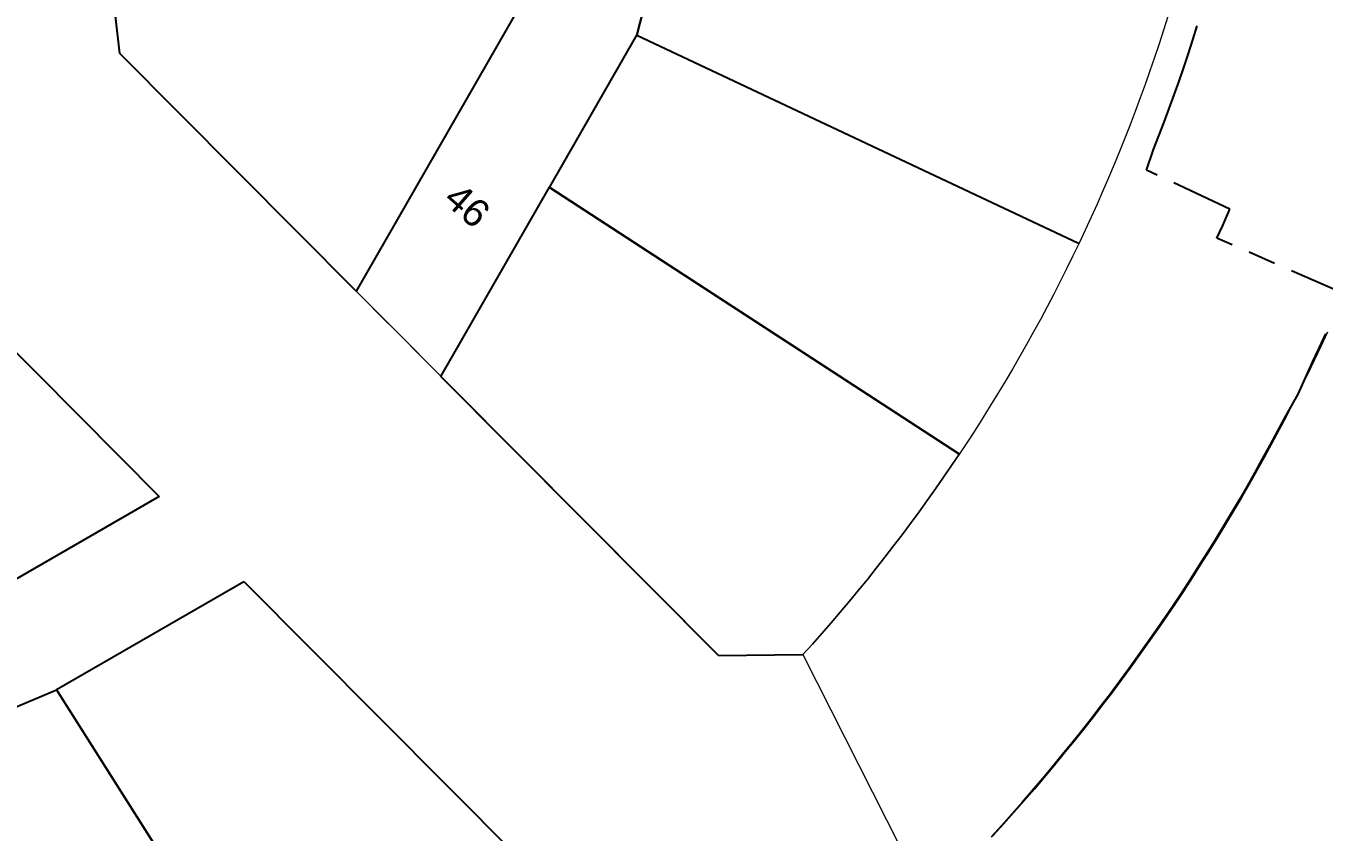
# Model space of a CAD drawing. Header units: metres. Extents: x 293673 to 295365, y 6233764 to 6235163.
# Drawn here: x 294249.6 to 294333.6, y 6233966.7 to 6234018.9 of the extents above; entities that cross this region are included whole.
import ezdxf

# ---------------------------------------------------------------- set-up
doc = ezdxf.new("R2010")
doc.units = ezdxf.units.M
doc.linetypes.add('Cable Exist UG', pattern=[8.2, 4, -1.2, 1.8, -1.2])
doc.linetypes.add('Dash', pattern=[5, 3, -2])
for name, color, linetype in [('_USER new lots', 250, 'Continuous'), ('Mains_LV_EXT', 7, 'Continuous'), ('Notes', 7, 'Continuous')]:
    doc.layers.add(name, color=color, linetype=linetype)
for name, color, linetype, lineweight in [('Cadastre Developer_SP_EXT', 9, 'Continuous', 5), ('Cadastre Land Parcels_SP_EXT', 9, 'Continuous', 5), ('Cadastre Roads_SP_EXT', 9, 'Continuous', 5)]:
    doc.layers.add(name, color=color, linetype=linetype, lineweight=lineweight)
doc.styles.get("Standard").update_dxf_attribs({"font": 'arial.ttf'})

# ---------------------------------------------------------------- blocks, each defined once
blk = doc.blocks.new('A$C12BB781C')
at = {"layer": '_USER new lots'}
for p, q in [((294293.691, 6234036.204), (294289.116, 6234018.302)), ((294289.116, 6234018.302), (294291.983, 6234029.521)), ((294255.644, 6234017.124), (294254.922, 6234023.364)), ((294281.4, 6234019.925), (294270.949, 6234001.737)), ((294283.457, 6234008.454), (294289.116, 6234018.302)), ((294289.116, 6234018.302), (294317.721, 6234004.849)), ((294270.949, 6234001.737), (294255.644, 6234017.124)), ((294276.431, 6233996.224), (294283.461, 6234008.458)), ((294283.457, 6234008.454), (294309.976, 6233991.205)), ((294283.461, 6234008.458), (294309.981, 6233991.209)), ((294242.598, 6234004.149), (294258.208, 6233988.454)), ((294294.399, 6233978.159), (294276.431, 6233996.224)), ((294258.208, 6233988.454), (294248.194, 6233982.673)), ((294251.547, 6233975.948), (294263.679, 6233982.953)), ((294263.679, 6233982.953), (294281.309, 6233965.228)), ((294294.399, 6233978.159), (294299.851, 6233978.226)), ((294238.868, 6233970.566), (294251.542, 6233975.944)), ((294251.542, 6233975.944), (294268.295, 6233949.541)), ((294268.3, 6233949.545), (294251.547, 6233975.948))]:
    blk.add_line(p, q, dxfattribs=at)
at = {"layer": '_USER new lots', "linetype": 'Continuous'}
blk.add_lwpolyline([(294333.693, 6233998.967), (294333.269, 6233998.055), (294332.837, 6233997.145), (294331.92, 6233995.078), (294331.92, 6233995.078), (294331.037, 6233993.542), (294331.037, 6233993.542), (294330.569, 6233992.651), (294330.094, 6233991.763), (294329.612, 6233990.879), (294329.124, 6233989.999), (294328.628, 6233989.122), (294328.125, 6233988.25), (294327.615, 6233987.382), (294327.099, 6233986.518), (294326.575, 6233985.658), (294326.045, 6233984.802), (294325.508, 6233983.95), (294324.964, 6233983.102), (294324.414, 6233982.26), (294323.857, 6233981.421), (294323.293, 6233980.587), (294322.723, 6233979.757), (294322.145, 6233978.932), (294321.562, 6233978.112), (294320.972, 6233977.295), (294320.375, 6233976.484), (294319.773, 6233975.677), (294319.164, 6233974.876), (294318.548, 6233974.079), (294317.926, 6233973.288), (294317.298, 6233972.501), (294316.664, 6233971.719), (294316.023, 6233970.943), (294315.377, 6233970.171), (294314.723, 6233969.405), (294314.065, 6233968.643), (294313.399, 6233967.887), (294312.729, 6233967.136), (294312.052, 6233966.39)], dxfattribs=at)

msp = doc.modelspace()

# ---------------------------------------------------------------- linework, layer by layer
at = {"layer": 'Cadastre Developer_SP_EXT', "linetype": 'Dash'}
msp.add_lwpolyline([(294270.949, 6234001.736), (294276.431, 6233996.225), (294283.457, 6234008.453), (294289.112, 6234018.29), (294291.983, 6234029.521), (294294.775, 6234040.444), (294294.065, 6234062.83), (294291.62, 6234074.019), (294281.283, 6234095.672), (294275.368, 6234103.429), (294270.005, 6234098.094), (294274.848, 6234091.741), (294281.048, 6234078.813), (294284.489, 6234071.549), (294286.595, 6234061.908), (294286.677, 6234059.312), (294287.249, 6234041.272), (294286.711, 6234039.17), (294284.23, 6234029.462), (294282.107, 6234021.155), (294281.4, 6234019.926), (294270.949, 6234001.736)], close=True, dxfattribs=at)
at = {"layer": 'Cadastre Land Parcels_SP_EXT', "linetype": 'Continuous'}
for points in [[(294254.939, 6234023.358), (294255.663, 6234017.119), (294294.419, 6233978.151), (294299.874, 6233978.218), (294300.487, 6233978.899), (294300.487, 6233978.899), (294301.094, 6233979.585), (294301.696, 6233980.275), (294302.292, 6233980.97), (294302.882, 6233981.671), (294303.466, 6233982.376), (294304.045, 6233983.086), (294304.617, 6233983.803), (294305.184, 6233984.523), (294305.744, 6233985.247), (294306.299, 6233985.976), (294306.847, 6233986.709), (294307.389, 6233987.448), (294307.924, 6233988.191), (294308.455, 6233988.937), (294308.978, 6233989.689), (294309.496, 6233990.445), (294310.007, 6233991.205), (294283.486, 6234008.454), (294289.147, 6234018.305), (294292.015, 6234029.526)], [(294333.824, 6233999.075), (294333.399, 6233998.163), (294332.967, 6233997.253), (294332.528, 6233996.347), (294332.081, 6233995.444), (294331.628, 6233994.545), (294331.168, 6233993.65), (294330.699, 6233992.759), (294330.225, 6233991.871), (294329.743, 6233990.987), (294329.254, 6233990.107), (294328.758, 6233989.23), (294328.255, 6233988.358), (294327.746, 6233987.49), (294327.23, 6233986.626), (294326.706, 6233985.766), (294326.175, 6233984.91), (294325.639, 6233984.058), (294325.095, 6233983.21), (294324.544, 6233982.368), (294323.987, 6233981.529), (294323.423, 6233980.695), (294322.853, 6233979.865), (294322.276, 6233979.04), (294321.692, 6233978.22), (294321.103, 6233977.403), (294320.506, 6233976.592), (294319.903, 6233975.785), (294319.294, 6233974.984), (294318.679, 6233974.187), (294318.057, 6233973.396), (294317.429, 6233972.609), (294316.795, 6233971.827), (294316.154, 6233971.051), (294315.507, 6233970.279), (294314.854, 6233969.513), (294314.195, 6233968.751), (294313.53, 6233967.995), (294312.86, 6233967.244), (294312.183, 6233966.498)]]:
    msp.add_lwpolyline(points, dxfattribs=at)
at = {"layer": 'Cadastre Roads_SP_EXT', "linetype": 'Continuous'}
for points in [[(294323.494, 6234019.507), (294323.215, 6234018.624), (294322.929, 6234017.744), (294322.635, 6234016.865), (294322.334, 6234015.988), (294322.025, 6234015.115), (294321.709, 6234014.244), (294321.386, 6234013.375), (294321.056, 6234012.51), (294320.716, 6234011.647), (294320.372, 6234010.787), (294320.019, 6234009.931), (294319.659, 6234009.077), (294319.293, 6234008.226), (294318.918, 6234007.378), (294318.537, 6234006.533), (294318.15, 6234005.692), (294317.754, 6234004.853), (294317.353, 6234004.021), (294316.945, 6234003.192), (294316.53, 6234002.367), (294316.108, 6234001.545), (294315.679, 6234000.726), (294315.243, 6233999.912), (294314.8, 6233999.101), (294314.351, 6233998.293), (294313.895, 6233997.491), (294313.432, 6233996.691), (294312.963, 6233995.895), (294312.487, 6233995.104), (294312.004, 6233994.314), (294311.515, 6233993.531), (294311.018, 6233992.751), (294310.516, 6233991.976), (294310.007, 6233991.205), (294309.496, 6233990.445), (294308.978, 6233989.689), (294308.455, 6233988.937), (294307.924, 6233988.191), (294307.389, 6233987.448), (294306.847, 6233986.709), (294306.299, 6233985.976), (294305.744, 6233985.247), (294305.184, 6233984.523), (294304.617, 6233983.803), (294304.045, 6233983.086), (294303.466, 6233982.376), (294302.882, 6233981.67), (294302.292, 6233980.97), (294301.696, 6233980.275), (294301.094, 6233979.585), (294300.487, 6233978.899), (294299.874, 6233978.218), (294307.999, 6233962.141)], [(294312.183, 6233966.498), (294312.86, 6233967.244), (294313.53, 6233967.995), (294314.195, 6233968.751), (294314.854, 6233969.513), (294315.507, 6233970.279), (294316.154, 6233971.051), (294316.795, 6233971.827), (294317.429, 6233972.609), (294318.057, 6233973.396), (294318.679, 6233974.187), (294319.294, 6233974.984), (294319.903, 6233975.785), (294320.506, 6233976.592), (294321.103, 6233977.403), (294321.692, 6233978.219), (294322.276, 6233979.04), (294322.853, 6233979.865), (294323.423, 6233980.695), (294323.988, 6233981.529), (294324.544, 6233982.368), (294325.095, 6233983.21), (294325.639, 6233984.058), (294326.175, 6233984.91), (294326.706, 6233985.766), (294327.23, 6233986.626), (294327.746, 6233987.49), (294328.255, 6233988.358), (294328.758, 6233989.23), (294329.254, 6233990.107), (294329.743, 6233990.987), (294330.225, 6233991.871), (294330.699, 6233992.758), (294331.168, 6233993.65), (294331.628, 6233994.545), (294332.081, 6233995.444), (294332.528, 6233996.347), (294332.967, 6233997.253), (294333.399, 6233998.163), (294333.824, 6233999.075)]]:
    msp.add_lwpolyline(points, dxfattribs=at)
at = {"layer": 'Mains_LV_EXT', "linetype": 'Cable Exist UG'}
msp.add_lwpolyline([(294335.174, 6234001.459), (294326.668, 6234005.166), (294327.053, 6234005.983), (294327.053, 6234005.983), (294327.513, 6234007.049), (294322.115, 6234009.57), (294322.578, 6234010.915), (294322.578, 6234010.915), (294322.92, 6234011.787), (294323.258, 6234012.67), (294323.587, 6234013.554), (294323.908, 6234014.441), (294324.223, 6234015.33), (294324.529, 6234016.223), (294324.828, 6234017.117), (294325.12, 6234018.014), (294325.401, 6234018.905)], dxfattribs=at)

# ---------------------------------------------------------------- block references
at = {"layer": 'Notes'}
msp.add_blockref('A$C12BB781C', (0, 0), dxfattribs=at)

# ---------------------------------------------------------------- texts
at = {"layer": 'Cadastre Land Parcels_SP_EXT'}
msp.add_text('46', height=1.8, rotation=318.82906, dxfattribs=at).set_placement((294276.509, 6234007.539))

doc.saveas('drawing.dxf')
